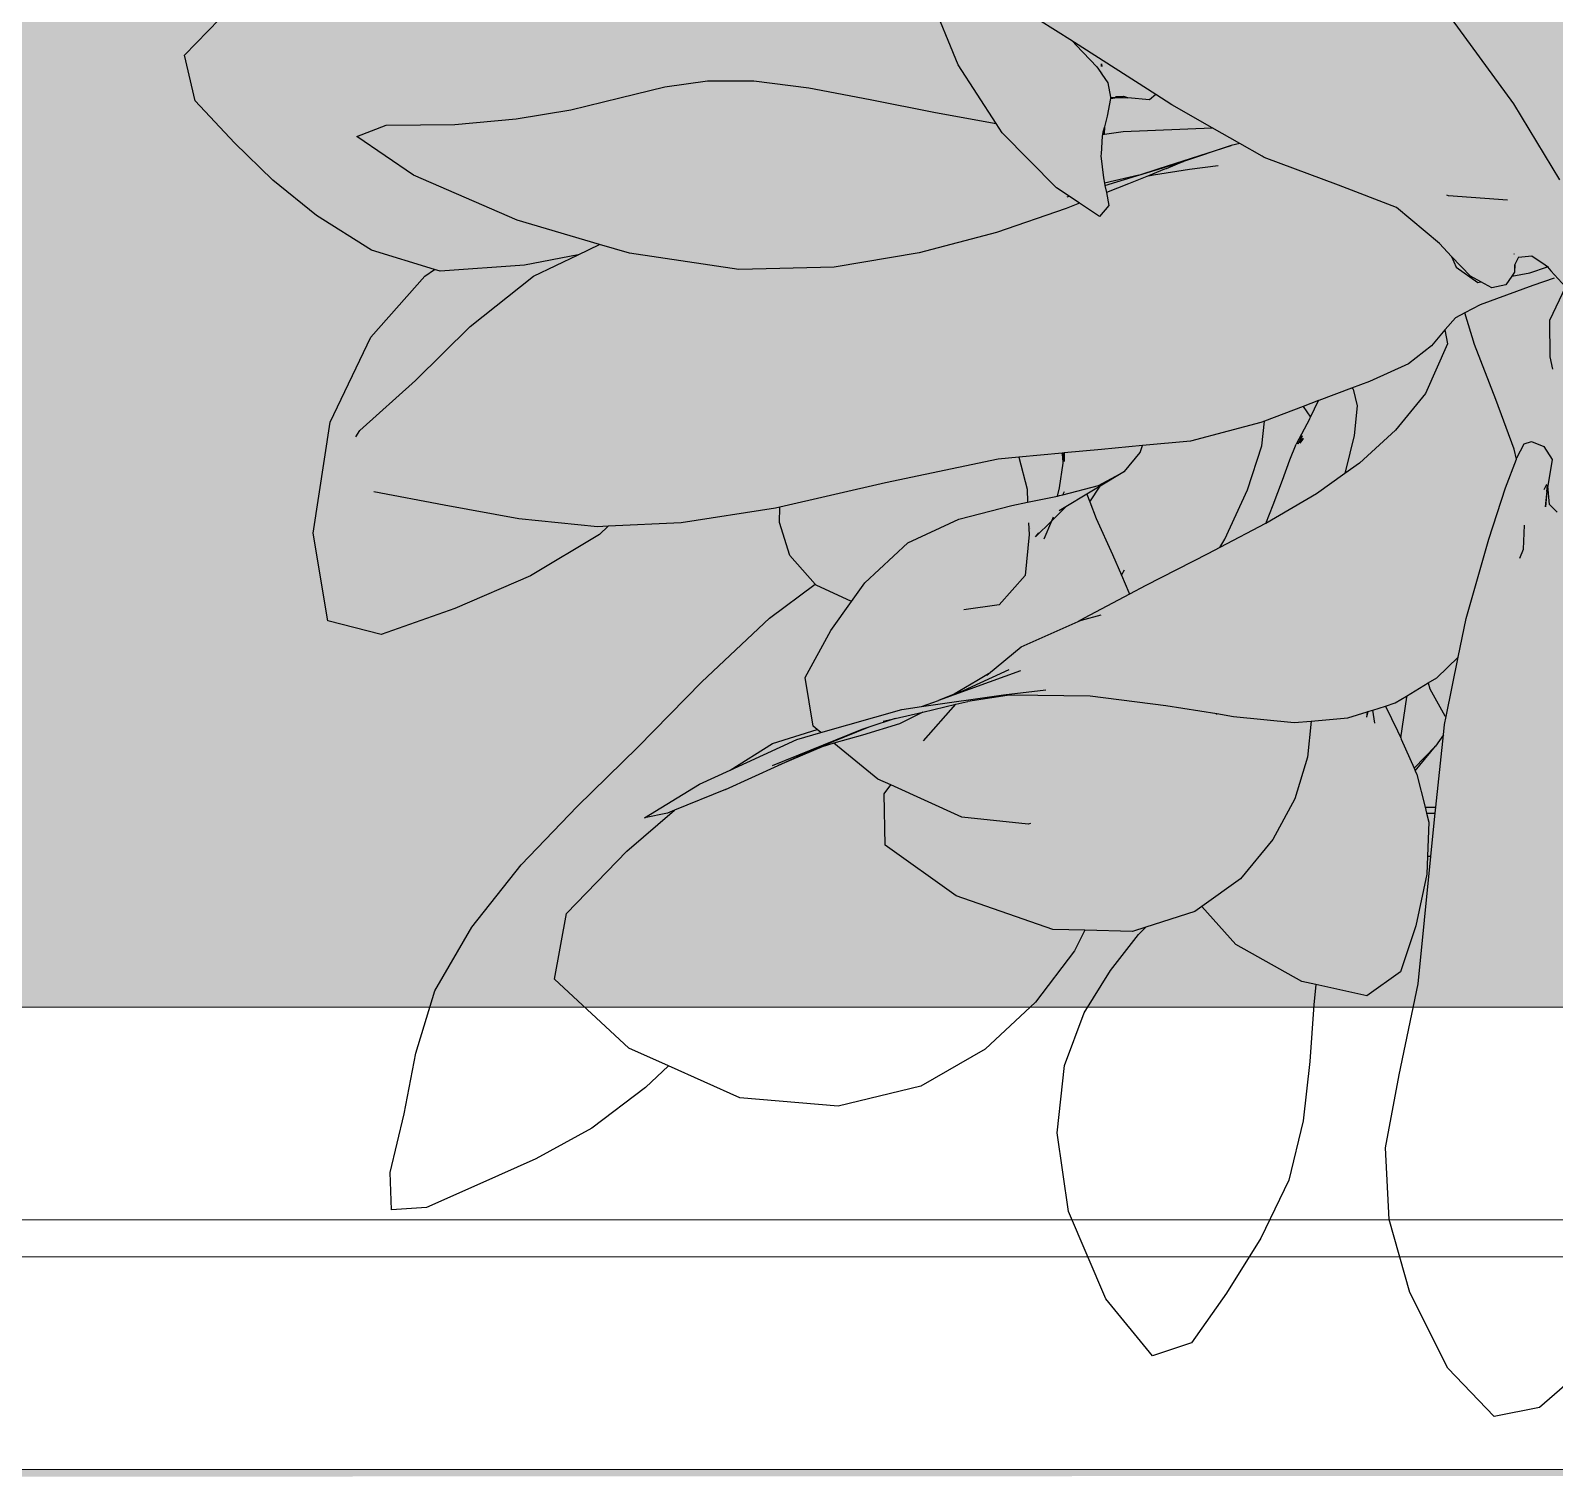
# Model space of a CAD drawing. Header units: millimetres. Extents: x -4865574 to 353735, y -2734656 to 279194.
# Drawn here: x -4829313.4 to -4828819.1, y -2673727.1 to -2673260.4 of the extents above; entities that cross this region are included whole.
import ezdxf

# ---------------------------------------------------------------- set-up
doc = ezdxf.new("R2010")
doc.units = ezdxf.units.MM
doc.layers.add('+AT9 - Trees', color=3, linetype='Continuous')
doc.layers.add('+AT9-Hatch', color=8, linetype='Continuous')
for name, color, linetype, lineweight in [('CURTAIN-MULLION', 8, 'Continuous', 9), ('CURTAINPANEL', 8, 'Continuous', 9), ('CURTAINPANEL-CUT', 6, 'Continuous', 9)]:
    doc.layers.add(name, color=color, linetype=linetype, lineweight=lineweight)

# ---------------------------------------------------------------- blocks, each defined once
blk = doc.blocks.new('System Panel - AM_12 mm Clear Glass-7023078-LEVEL 61 _BMU ACCESS_')
at = {"layer": 'CURTAINPANEL-CUT', "color": 8}
for p, q in [((575, 6), (-575, 6)), ((-575, -6), (575, -6))]:
    blk.add_line(p, q, dxfattribs=at)
blk = doc.blocks.new('Rectangular Mullion - 50 x 150 mm-7023054-LEVEL 61 _BMU ACCESS_')
at = {"layer": 'CURTAIN-MULLION'}
for p, q in [((-4833003.64, -2673577.1), (-4831853.64, -2673577.1)), ((-4831853.64, -2673727.1), (-4833003.64, -2673727.1))]:
    blk.add_line(p, q, dxfattribs=at)
blk = doc.blocks.new('plant1')
at = {"layer": '+AT9 - Trees'}
for p, q in [((-186.1, 61.98), (-195.44, 84.84)), ((-436.98, 65.08), (-421.87, 80.67)), ((-28.25, 79.78), (-5.92, 49.32)), ((-148.99, 69.6), (-160.02, 76.57)), ((-148.99, 69.6), (-147.73, 68.34)), ((-148.33, 69.18), (-148.99, 69.6)), ((-433.45, 50.3), (-436.98, 65.08)), ((-121.95, 52.3), (-148.33, 69.18)), ((-147.73, 68.34), (-141.1, 61.3)), ((-173.73, 42.9), (-186.1, 61.98)), ((-141.1, 61.3), (-139.79, 59.44)), ((-139.79, 59.44), (-139.8, 59.4)), ((-139.8, 59.4), (-139.45, 58.89)), ((-139.55, 61.44), (-139.57, 62.24)), ((-139.54, 62.25), (-139.51, 61.44)), ((-139.45, 58.89), (-139.46, 59.32)), ((-295.78, 51.24), (-281.19, 54.76)), ((-281.19, 54.76), (-267.31, 56.75)), ((-267.31, 56.75), (-252.32, 56.75)), ((-252.32, 56.75), (-234.52, 54.45)), ((-234.52, 54.45), (-214.64, 50.75)), ((-139.45, 58.89), (-137.55, 56.13)), ((-137.55, 56.13), (-136.63, 51.48)), ((-420.74, 36.68), (-433.45, 50.3)), ((-311.62, 47.38), (-295.78, 51.24)), ((-214.64, 50.75), (-193.41, 46.45)), ((-136.65, 51.07), (-137.78, 45.31)), ((-136.65, 51.07), (-134.46, 51.4)), ((-136.6, 51.32), (-136.65, 51.07)), ((-136.63, 51.48), (-134.46, 51.4)), ((-136.63, 51.48), (-136.6, 51.32)), ((-134.38, 51.61), (-135.07, 51.6)), ((-134.46, 51.4), (-132.41, 51.71)), ((-134.46, 51.4), (-131.08, 51.28)), ((-132.41, 51.71), (-134.38, 51.61)), ((-131.08, 51.28), (-132.33, 51.7)), ((-124.04, 50.62), (-131.08, 51.28)), ((-121.95, 52.3), (-124.04, 50.62)), ((-116.81, 49.01), (-121.95, 52.3)), ((-329.36, 44.39), (-311.62, 47.38)), ((-193.41, 46.45), (-173.73, 42.9)), ((-137.78, 45.31), (-138.63, 41.87)), ((-103.63, 41.51), (-116.81, 49.01)), ((-5.92, 49.32), (9.01, 24.7)), ((-381.1, 38.67), (-371.51, 42.35)), ((-371.51, 42.35), (-349.24, 42.57)), ((-349.24, 42.57), (-329.36, 44.39)), ((-171.79, 39.91), (-173.73, 42.9)), ((-154.2, 22.08), (-171.79, 39.91)), ((-139.08, 40.07), (-139.27, 39.33)), ((-138.63, 41.87), (-139.08, 40.07)), ((-139.08, 40.07), (-138.66, 39.54)), ((-138.63, 41.87), (-138.66, 39.54)), ((-138.58, 39.44), (-132.58, 40.37)), ((-132.58, 40.37), (-103.63, 41.51)), ((-94.74, 36.45), (-103.63, 41.51)), ((-408.32, 24.51), (-420.74, 36.68)), ((-362.68, 26.16), (-381.1, 38.67)), ((-139.4, 38.78), (-139.71, 33.13)), ((-139.27, 39.33), (-139.4, 38.78)), ((-139.27, 39.33), (-138.66, 39.43)), ((-138.66, 39.54), (-138.58, 39.44)), ((-138.66, 39.54), (-138.66, 39.43)), ((-138.66, 39.43), (-138.58, 39.44)), ((-120.84, 28.31), (-97.55, 35.81)), ((-97.55, 35.81), (-112.98, 30.54)), ((-94.74, 36.45), (-97.55, 35.81)), ((-87.43, 32.29), (-94.74, 36.45)), ((-139.71, 33.13), (-139.74, 32.42)), ((-139.74, 32.42), (-138.94, 25.25)), ((-127.41, 26.2), (-112.98, 30.54)), ((-112.98, 30.54), (-118.61, 28.26)), ((-86.81, 31.93), (-87.43, 32.29)), ((-62.67, 22.95), (-86.81, 31.93)), ((-329.04, 11.55), (-362.68, 26.16)), ((-138.94, 25.25), (-138.61, 23.57)), ((-127.41, 26.2), (-138.61, 23.57)), ((-138.46, 22.84), (-128.25, 25.93)), ((-124.34, 25.97), (-130.82, 23.36)), ((-128.25, 25.93), (-127.41, 26.2)), ((-127.41, 26.2), (-120.84, 28.31)), ((-119.1, 28.08), (-124.34, 25.97)), ((-124.34, 25.97), (-122.75, 26.26)), ((-122.75, 26.26), (-111, 28.08)), ((-118.69, 28.24), (-119.1, 28.08)), ((-118.61, 28.26), (-118.69, 28.24)), ((-111, 28.08), (-101.7, 29.31)), ((-394.17, 13.13), (-408.32, 24.51)), ((-150.09, 19.33), (-154.2, 22.08)), ((-138.61, 23.57), (-138.46, 22.84)), ((-138.46, 22.84), (-137.99, 20.52)), ((-130.82, 23.36), (-137.99, 20.52)), ((-137.99, 20.52), (-137.14, 16.27)), ((-43.93, 15.69), (-62.67, 22.95)), ((-151.07, 15.35), (-173.67, 7.6)), ((-146.71, 17.07), (-151.07, 15.35)), ((-150.74, 19.13), (-150.09, 19.33)), ((-146.71, 17.07), (-150.09, 19.33)), ((-140.25, 12.75), (-146.71, 17.07)), ((-137.14, 16.27), (-140.25, 12.75)), ((-29.98, 3.98), (-43.93, 15.69)), ((-27.02, 19.51), (-27.57, 19.7)), ((-7.89, 18.1), (-27.02, 19.51)), ((-376.33, 1.85), (-394.17, 13.13)), ((-302.33, 3.7), (-329.04, 11.55)), ((-173.67, 7.6), (-198.68, 0.95)), ((-355.83, -4.41), (-376.33, 1.85)), ((-309.3, 0.35), (-326.69, -3.03)), ((-323.77, -6.61), (-309.3, 0.35)), ((-309.3, 0.35), (-302.33, 3.7)), ((-292.6, 0.84), (-302.33, 3.7)), ((-257.18, -4.47), (-292.6, 0.84)), ((-198.68, 0.95), (-226.22, -3.7)), ((-26.02, -0.17), (-29.98, 3.98)), ((-5.79, 0.74), (-5.78, 0.56)), ((-4.31, -0.41), (0, 0)), ((0, 0), (4.32, -2.91)), ((-359.02, -6.59), (-355.83, -4.41)), ((-354.08, -4.95), (-355.83, -4.41)), ((-326.69, -3.03), (-354.08, -4.95)), ((-226.22, -3.7), (-257.18, -4.47)), ((-26.02, -0.17), (-24.54, -3.63)), ((-19.93, -6.55), (-26.02, -0.17)), ((-24.54, -3.63), (-17.5, -8.62)), ((-5.67, -2.9), (-5.59, -5.25)), ((-5.52, -2.8), (-5.59, -5.25)), ((-4.31, -0.41), (-5.52, -2.8)), ((-0.63, -5.47), (5.04, -3.59)), ((4.32, -2.91), (5.04, -3.59)), ((4.32, -2.91), (4.6, -3.1)), ((4.6, -3.1), (5.43, -3.66)), ((5.04, -3.59), (4.6, -3.1)), ((5.04, -3.59), (6.16, -4.83)), ((10.87, -10.06), (6.16, -4.83)), ((-376.52, -26.41), (-359.02, -6.59)), ((-344.34, -22.94), (-323.77, -6.61)), ((-16.51, -8.43), (-19.93, -6.55)), ((-17.5, -8.62), (-16.51, -8.43)), ((0.31, -9.63), (-16.81, -15.9)), ((-12.96, -10.38), (-16.51, -8.43)), ((-8.4, -9.36), (-12.96, -10.38)), ((-6.48, -6.56), (-8.4, -9.36)), ((-5.59, -5.25), (-6.48, -6.56)), ((-6.48, -6.56), (-0.63, -5.47)), ((7.2, -7.26), (0.31, -9.63)), ((10.87, -10.06), (5.75, -20.98)), ((-21.7, -18.49), (-24.74, -20.1)), ((-16.81, -15.9), (-21.7, -18.49)), ((-18.58, -28.77), (-21.7, -18.49)), ((-362.06, -40.4), (-344.34, -22.94)), ((-28.27, -24.02), (-32.55, -29.15)), ((-28.15, -23.87), (-28.27, -24.02)), ((-28.27, -24.02), (-27.4, -28.53)), ((-24.74, -20.1), (-28.15, -23.87)), ((5.75, -20.98), (5.84, -32.72)), ((-389.7, -53.98), (-376.52, -26.41)), ((-32.55, -29.15), (-40.02, -35.07)), ((-27.4, -28.53), (-34.53, -44.65)), ((-11.66, -46.55), (-18.58, -28.77)), ((5.84, -32.72), (6.73, -36.71)), ((-40.02, -35.07), (-52.69, -40.79)), ((-380.09, -56.6), (-362.06, -40.4)), ((-58.5, -42.96), (-69.12, -46.92)), ((-52.69, -40.79), (-58.5, -42.96)), ((-57.82, -43.22), (-58.5, -42.96)), ((-56.53, -48.67), (-57.82, -43.22)), ((-74.17, -48.84), (-86.67, -53.62)), ((-69.2, -46.95), (-74.17, -48.84)), ((-74.17, -48.84), (-71.82, -52.35)), ((-71.82, -52.35), (-69.2, -46.95)), ((-69.12, -46.92), (-69.2, -46.95)), ((-57.48, -58.3), (-56.53, -48.67)), ((-34.53, -44.65), (-44.24, -56.58)), ((-5.68, -62.68), (-11.66, -46.55)), ((-395.23, -89.93), (-389.7, -53.98)), ((-87.88, -54.08), (-98.45, -56.87)), ((-86.67, -53.62), (-87.88, -54.08)), ((-87.6, -61.61), (-86.67, -53.62)), ((-72.15, -53.01), (-76.47, -61.13)), ((-72.15, -53.01), (-71.82, -52.35)), ((-381.44, -58.73), (-380.09, -56.6)), ((-98.45, -56.87), (-110.74, -60.12)), ((-75.78, -60.92), (-74.13, -59.15)), ((-74.47, -58.42), (-75.67, -60.67)), ((-74.49, -58.44), (-75.67, -60.67)), ((-75.67, -60.67), (-74.13, -59.15)), ((-74.15, -59.24), (-74.58, -59.85)), ((-60.31, -69.76), (-57.48, -58.3)), ((-44.24, -56.58), (-55.91, -67.27)), ((-152.28, -63.99), (-166.33, -65.31)), ((-151.86, -63.95), (-152.28, -63.99)), ((-152.15, -65.17), (-152.28, -63.99)), ((-152.04, -67.2), (-151.86, -63.95)), ((-151.63, -63.93), (-151.86, -63.95)), ((-151.63, -63.93), (-151.65, -66.69)), ((-139.54, -62.78), (-151.63, -63.93)), ((-126.26, -61.55), (-139.54, -62.78)), ((-132.12, -69.95), (-126.99, -63.76)), ((-126.99, -63.76), (-126.26, -61.55)), ((-110.74, -60.12), (-126.26, -61.55)), ((-92.27, -75.91), (-87.6, -61.61)), ((-78.54, -66.16), (-76.47, -61.13)), ((-75.99, -60.99), (-75.77, -60.77)), ((-75.81, -60.93), (-75.87, -60.95)), ((-75.77, -60.77), (-75.81, -60.93)), ((-75.81, -60.93), (-75.78, -60.92)), ((-74.58, -59.85), (-75.78, -60.92)), ((-75.77, -60.77), (-75.67, -60.67)), ((-74.58, -59.85), (-75.21, -60.76)), ((-74.23, -59.54), (-74.58, -59.85)), ((-4.98, -65.91), (-5.68, -62.68)), ((-4.82, -65.49), (-2.47, -60.95)), ((-2.47, -60.95), (-0.07, -60.23)), ((-0.07, -60.23), (3.88, -61.86)), ((3.88, -61.86), (6.57, -66.11)), ((-173.03, -65.95), (-209.65, -73.59)), ((-166.33, -65.31), (-173.03, -65.95)), ((-166.33, -65.31), (-163.7, -75.73)), ((-153.24, -75.27), (-152.04, -67.2)), ((-152.04, -67.2), (-152.15, -65.17)), ((-80.9, -72.8), (-78.54, -66.16)), ((-55.91, -67.27), (-60.66, -70.65)), ((-8.59, -75.25), (-4.98, -65.91)), ((-4.98, -65.91), (-4.82, -65.49)), ((6.57, -66.11), (5.15, -74.6)), ((-209.65, -73.59), (-243.9, -81.48)), ((-140.57, -74.52), (-132.12, -69.95)), ((-132.12, -69.95), (-140, -74.7)), ((-83.85, -80.78), (-80.9, -72.8)), ((-60.66, -70.65), (-69.87, -77.19)), ((-60.66, -70.65), (-60.31, -69.76)), ((-352.71, -80.85), (-375.54, -76.54)), ((-163.7, -75.73), (-163.52, -79.9)), ((-163.52, -79.9), (-153.89, -77.91)), ((-153.89, -77.91), (-153.24, -75.27)), ((-153.89, -77.91), (-153.17, -77.77)), ((-153.17, -77.77), (-152.12, -77.49)), ((-152.12, -77.49), (-140.57, -74.52)), ((-152.12, -77.49), (-151.57, -76.46)), ((-144.28, -77.29), (-151.15, -81.43)), ((-140, -74.7), (-144.28, -77.29)), ((-144.28, -77.29), (-143.34, -79.77)), ((-143.34, -79.77), (-140, -74.7)), ((-99.56, -91.9), (-92.27, -75.91)), ((-69.87, -77.19), (-86.32, -86.76)), ((-13.97, -91.94), (-8.59, -75.25)), ((4.78, -74.18), (3.94, -75.91)), ((4.38, -81.37), (5.04, -75.26)), ((4.84, -76.47), (4.38, -81.37)), ((4.84, -76.47), (5.1, -74.4)), ((5.04, -75.26), (4.84, -76.47)), ((5.15, -74.65), (5.04, -75.26)), ((5.15, -74.6), (5.14, -74.42)), ((5.15, -74.65), (5.15, -74.6)), ((5.75, -80.69), (5.15, -74.65)), ((-328.55, -85.31), (-352.71, -80.85)), ((-245.28, -81.8), (-275.88, -86.65)), ((-243.9, -81.48), (-245.28, -81.8)), ((-244.04, -86.51), (-243.9, -81.48)), ((-185.8, -85.41), (-168.68, -80.96)), ((-168.68, -80.96), (-163.52, -79.9)), ((-155.64, -85.92), (-151.15, -81.43)), ((-151.15, -81.43), (-153.26, -82.71)), ((-143.34, -79.77), (-141.31, -85.16)), ((-86.32, -86.76), (-83.85, -80.78)), ((8.21, -83.12), (5.75, -80.69)), ((-303.04, -87.89), (-328.55, -85.31)), ((-299.51, -87.73), (-303.04, -87.89)), ((-299.51, -87.73), (-302.32, -90.42)), ((-275.88, -86.65), (-299.51, -87.73)), ((-240.6, -97.17), (-244.04, -86.51)), ((-202.39, -93.09), (-185.8, -85.41)), ((-163.23, -86.64), (-163.07, -90.42)), ((-162.7, -88.43), (-162.65, -88.45)), ((-160.92, -91.19), (-155.64, -85.92)), ((-158.16, -91.77), (-155.64, -85.92)), ((-155.64, -85.92), (-155.11, -84.7)), ((-141.31, -85.16), (-136.03, -96.87)), ((-86.43, -86.83), (-101.14, -94.55)), ((-86.32, -86.76), (-86.43, -86.83)), ((-2.69, -95.14), (-2.43, -87.34)), ((-390.53, -118.33), (-395.23, -89.93)), ((-302.32, -90.42), (-324.78, -103.79)), ((-216.27, -106.01), (-202.39, -93.09)), ((-163.07, -90.42), (-164.27, -103.71)), ((-160.92, -91.19), (-159.94, -89.87)), ((-101.14, -94.55), (-99.56, -91.9)), ((-21.29, -117.61), (-13.97, -91.94)), ((-232.42, -106.45), (-240.6, -97.17)), ((-136.03, -96.87), (-133.11, -103.61)), ((-105.05, -96.6), (-125.16, -106.95)), ((-101.14, -94.55), (-105.05, -96.6)), ((-3.86, -98.11), (-2.69, -95.14)), ((-324.78, -103.79), (-349.31, -114.34)), ((-164.27, -103.71), (-172.76, -113.15)), ((-133.11, -103.61), (-132.08, -101.89)), ((-133.11, -103.61), (-130.7, -109.16)), ((-247.26, -117.55), (-232.42, -106.45)), ((-232.11, -106.81), (-232.42, -106.45)), ((-220.64, -112.08), (-232.11, -106.81)), ((-220.64, -112.08), (-216.27, -106.01)), ((-125.16, -106.95), (-130.5, -109.77)), ((-227.39, -121.48), (-220.64, -112.08)), ((-172.76, -113.15), (-184.25, -114.8)), ((-130.5, -109.77), (-145.24, -117.56)), ((-130.7, -109.16), (-130.5, -109.77)), ((-373.19, -122.84), (-390.53, -118.33)), ((-349.31, -114.34), (-373.19, -122.84)), ((-269.22, -138.18), (-247.26, -117.55)), ((-165.57, -126.85), (-147.1, -118.62)), ((-145.24, -117.56), (-147.1, -118.62)), ((-147.1, -118.62), (-146.06, -118.15)), ((-146.06, -118.15), (-139.7, -116.42)), ((-23.86, -130.15), (-21.29, -117.61)), ((-235.64, -136.71), (-227.39, -121.48)), ((-176.22, -135.55), (-165.57, -126.85)), ((-30.79, -136.84), (-23.86, -130.15)), ((-27.8, -149.43), (-23.86, -130.15)), ((-289.91, -159.35), (-269.22, -138.18)), ((-233.13, -152.58), (-235.64, -136.71)), ((-165.86, -134.57), (-192.41, -144.18)), ((-180.05, -137.83), (-187.31, -142.21)), ((-169.57, -134.31), (-184.42, -141.1)), ((-176.22, -135.55), (-180.05, -137.83)), ((-176.79, -136.01), (-176.22, -135.55)), ((-33.59, -138.54), (-30.79, -136.84)), ((-197.95, -146.19), (-171.39, -142.35)), ((-187.31, -142.21), (-192.41, -144.18)), ((-184.42, -141.1), (-187.31, -142.21)), ((-168.77, -142.38), (-182.91, -144.51)), ((-171.39, -142.35), (-157.65, -140.71)), ((-171.39, -142.35), (-168.77, -142.38)), ((-168.77, -142.38), (-143.22, -142.73)), ((-143.22, -142.73), (-118.68, -145.84)), ((-44.32, -145.02), (-40.63, -142.79)), ((-42.53, -156.33), (-40.58, -143.1)), ((-40.63, -142.79), (-33.59, -138.54)), ((-40.58, -143.1), (-40.63, -142.79)), ((-33.59, -138.54), (-33.03, -140.46)), ((-33.03, -140.46), (-28.22, -149.24)), ((-230.61, -154.63), (-204.28, -147.1)), ((-206.47, -150.06), (-197.5, -147.95)), ((-197.5, -147.95), (-205.06, -151.77)), ((-204.28, -147.1), (-197.95, -146.19)), ((-197.95, -146.19), (-192.41, -144.18)), ((-197.5, -147.95), (-186.81, -145.43)), ((-197.32, -157.3), (-186.81, -145.43)), ((-186.81, -145.43), (-182.91, -144.51)), ((-118.68, -145.84), (-102.2, -148.48)), ((-59.71, -149.87), (-53.42, -147.89)), ((-53.2, -147.82), (-53.57, -149.66)), ((-53.42, -147.89), (-53.57, -149.66)), ((-53.42, -147.89), (-53.2, -147.82)), ((-53.2, -147.82), (-51.59, -147.32)), ((-51.59, -147.32), (-47.43, -146.01)), ((-50.96, -151.57), (-51.59, -147.32)), ((-47.43, -146.01), (-44.32, -145.02)), ((-47.43, -146.01), (-43.52, -154.09)), ((-214.97, -152.84), (-234.49, -160.78)), ((-231.82, -153.65), (-233.13, -152.58)), ((-214.97, -152.84), (-217.33, -153.61)), ((-205.06, -151.77), (-217.12, -155.45)), ((-206.47, -150.06), (-214.97, -152.84)), ((-210.36, -150.97), (-206.47, -150.06)), ((-102.2, -148.48), (-102.39, -148.79)), ((-102.2, -148.48), (-96.72, -149.36)), ((-96.72, -149.36), (-77.12, -151.33)), ((-77.12, -151.33), (-71.62, -150.87)), ((-71.62, -150.87), (-72.71, -162.58)), ((-71.62, -150.87), (-59.71, -149.87)), ((-28.67, -155.34), (-28.33, -152.01)), ((-28.33, -152.01), (-27.8, -149.43)), ((-28.22, -149.24), (-27.8, -149.43)), ((-259.96, -166.79), (-238.34, -156.84)), ((-217.33, -153.61), (-246.39, -165.39)), ((-246.24, -158.19), (-231.82, -153.65)), ((-238.34, -156.84), (-230.61, -154.63)), ((-230.61, -154.63), (-231.82, -153.65)), ((-226.33, -158.11), (-230.15, -159.21)), ((-226.77, -157.75), (-226.8, -157.73)), ((-217.12, -155.45), (-226.33, -158.11)), ((-212.08, -169.69), (-226.33, -158.11)), ((-43.52, -154.09), (-42.53, -156.33)), ((-42.53, -156.33), (-42.36, -156.73)), ((-42.36, -156.73), (-42.27, -156.62)), ((-42.36, -156.73), (-38.21, -166.18)), ((-28.67, -155.34), (-31.28, -159.02)), ((-31.1, -178.79), (-28.67, -155.34)), ((-309.63, -178.59), (-289.91, -159.35)), ((-259.96, -166.79), (-246.24, -158.19)), ((-230.15, -159.21), (-244.47, -165.32)), ((-244.47, -165.32), (-234.49, -160.78)), ((-72.71, -162.58), (-76.86, -176.15)), ((-31.28, -159.02), (-38.21, -166.18)), ((-37.85, -167), (-31.28, -159.02)), ((-269.92, -171.37), (-259.96, -166.79)), ((-261.52, -173.08), (-244.47, -165.32)), ((-38.21, -166.18), (-37.85, -167)), ((-37.85, -167), (-37.33, -168.19)), ((-287.73, -182.23), (-269.92, -171.37)), ((-207.9, -171.59), (-212.08, -169.69)), ((-210.06, -174.53), (-207.9, -171.59)), ((-184.83, -182.1), (-207.9, -171.59)), ((-37.33, -168.19), (-34.62, -178.79)), ((-261.52, -173.08), (-278.01, -179.78)), ((-209.69, -191.17), (-210.06, -174.53)), ((-76.86, -176.15), (-84.05, -189.28)), ((-327.78, -197.5), (-309.63, -178.59)), ((-293.47, -193.12), (-278.01, -179.78)), ((-280.33, -180.72), (-287.73, -182.23)), ((-278.01, -179.78), (-280.33, -180.72)), ((-163.35, -184.34), (-184.83, -182.1)), ((-34.62, -178.79), (-31.1, -178.79)), ((-34.62, -178.79), (-34.13, -180.71)), ((-34.13, -180.71), (-31.3, -180.71)), ((-34.13, -180.71), (-33.37, -183.72)), ((-32.75, -194.68), (-31.3, -180.71)), ((-31.3, -180.71), (-31.1, -178.79)), ((-162.64, -184.12), (-163.35, -184.34)), ((-33.37, -183.72), (-33.79, -194.68)), ((-186.72, -207.55), (-209.69, -191.17)), ((-84.05, -189.28), (-94.48, -202.08)), ((-343.76, -217.71), (-327.78, -197.5)), ((-313.03, -213.31), (-293.47, -193.12)), ((-36.89, -236.06), (-32.76, -194.78)), ((-33.79, -194.68), (-34.01, -200.58)), ((-33.79, -194.68), (-32.75, -194.68)), ((-32.76, -194.78), (-32.75, -194.68)), ((-94.48, -202.08), (-107.01, -211.06)), ((-34.01, -200.58), (-37.65, -217.26)), ((-155.39, -218.46), (-186.72, -207.55)), ((-107.01, -211.06), (-109.26, -212.67)), ((-96.01, -223.38), (-107.01, -211.06)), ((-317, -234.59), (-313.03, -213.31)), ((-109.26, -212.67), (-125.14, -217.72)), ((-37.65, -217.26), (-42.65, -232.18)), ((-355.77, -238.4), (-343.76, -217.71)), ((-144.93, -218.73), (-155.39, -218.46)), ((-144.93, -218.73), (-148.36, -225.41)), ((-129.56, -219.13), (-144.93, -218.73)), ((-136.65, -231.8), (-127.52, -220.11)), ((-125.14, -217.72), (-129.56, -219.13)), ((-127.52, -220.11), (-125.14, -217.72)), ((-148.36, -225.41), (-160.99, -242.03)), ((-74.57, -235.32), (-96.01, -223.38)), ((-145.2, -245.52), (-136.65, -231.8)), ((-42.65, -232.18), (-53.51, -240.01)), ((-292.81, -257.01), (-317, -234.59)), ((-70.08, -236.32), (-74.57, -235.32)), ((-70.08, -236.32), (-70.72, -242.96)), ((-53.51, -240.01), (-70.08, -236.32)), ((-43.05, -265.68), (-36.89, -236.06)), ((-361.98, -258.65), (-355.77, -238.4)), ((-160.99, -242.03), (-177.26, -257.33)), ((-151.54, -262.6), (-145.2, -245.52)), ((-70.72, -242.96), (-72.02, -261.31)), ((-280.02, -262.71), (-292.81, -257.01)), ((-365.7, -278.3), (-361.98, -258.65)), ((-177.26, -257.33), (-198.21, -269.27)), ((-72.02, -261.31), (-74.13, -280.5)), ((-280.02, -262.71), (-287.42, -269.74)), ((-256.83, -273.05), (-280.02, -262.71)), ((-153.97, -284.4), (-151.54, -262.6)), ((-47.46, -289.25), (-43.05, -265.68)), ((-287.42, -269.74), (-304.86, -282.94)), ((-198.21, -269.27), (-225, -275.8)), ((-225, -275.8), (-256.83, -273.05)), ((-370.28, -297.29), (-365.7, -278.3)), ((-74.13, -280.5), (-78.81, -299.82)), ((-304.86, -282.94), (-323.02, -292.89)), ((-150.27, -309.96), (-153.97, -284.4)), ((-46.28, -312.56), (-47.46, -289.25)), ((-323.02, -292.89), (-341.14, -300.98)), ((-369.82, -309.46), (-370.28, -297.29)), ((-341.14, -300.98), (-358.43, -308.6)), ((-78.81, -299.82), (-87.84, -318.62)), ((-358.43, -308.6), (-369.82, -309.46)), ((-138.17, -338.27), (-150.27, -309.96)), ((-39.52, -336.18), (-46.28, -312.56)), ((-87.84, -318.62), (-99.08, -336.4)), ((-123.02, -356.72), (-138.17, -338.27)), ((-99.08, -336.4), (-110.38, -352.58)), ((-27.22, -360.72), (-39.52, -336.18)), ((-110.38, -352.58), (-123.02, -356.72)), ((-12.23, -376.44), (-27.22, -360.72)), ((16.3, -361.47), (2.5, -373.54)), ((2.5, -373.54), (-12.23, -376.44))]:
    blk.add_line(p, q, dxfattribs=at)

msp = doc.modelspace()

# ---------------------------------------------------------------- hatches: boundary and pattern name
at = {"layer": '+AT9-Hatch'}
h = msp.add_hatch(dxfattribs=at)
h.set_pattern_fill('GRAVEL', color=252, scale=15, angle=270)
h.paths.add_polyline_path([(-4837203.78, -2673732.1), (-4837103.78, -2673732.1), (-4836903.78, -2673732.1), (-4835403.78, -2673732.1), (-4835203.78, -2673732.1), (-4835103.78, -2673732.1), (-4824316.14, -2673727.1), (-4824603.64, -2673727.1), (-4824653.64, -2673727.1), (-4825803.64, -2673727.1), (-4825853.64, -2673727.1), (-4827003.64, -2673727.1), (-4827053.64, -2673727.1), (-4828203.64, -2673727.1), (-4828253.64, -2673727.1), (-4829403.64, -2673727.1), (-4829453.64, -2673727.1), (-4830603.64, -2673727.1), (-4830653.64, -2673727.1), (-4831803.64, -2673727.1), (-4831853.64, -2673727.1), (-4833003.64, -2673727.1), (-4833053.64, -2673727.1), (-4834178.64, -2673727.1), (-4834228.64, -2673727.1), (-4834228.64, -2673577.1), (-4834228.64, -2673527.1), (-4834078.64, -2673527.1), (-4834078.64, -2673577.1), (-4833053.64, -2673577.1), (-4833003.64, -2673577.1), (-4831853.64, -2673577.1), (-4831803.64, -2673577.1), (-4830653.64, -2673577.1), (-4830603.64, -2673577.1), (-4829453.64, -2673577.1), (-4829403.64, -2673577.1), (-4828253.64, -2673577.1), (-4828203.64, -2673577.1), (-4827053.64, -2673577.1), (-4827003.64, -2673577.1), (-4825853.64, -2673577.1), (-4825803.64, -2673577.1), (-4824653.64, -2673577.1), (-4824603.64, -2673577.1), (-4823453.64, -2673577.1), (-4823403.64, -2673577.1), (-4822653.64, -2673572.12), (-4822653.64, -2673522.12), (-4822653.64, -2673132.1), (-4841253.64, -2673132.1), (-4841253.64, -2673682.1), (-4841253.64, -2673732.1), (-4840003.64, -2673732.1), (-4839903.64, -2673732.1)])

# ---------------------------------------------------------------- block references
msp.add_blockref('plant1', (-4828826.46, -2673333.47))
at = {"layer": 'CURTAIN-MULLION'}
msp.add_blockref('Rectangular Mullion - 50 x 150 mm-7023054-LEVEL 61 _BMU ACCESS_', (3600, 0), dxfattribs=at)
at = {"layer": 'CURTAINPANEL'}
msp.add_blockref('System Panel - AM_12 mm Clear Glass-7023078-LEVEL 61 _BMU ACCESS_', (-4828828.64, -2673652.1), dxfattribs=at)

doc.saveas('drawing.dxf')
